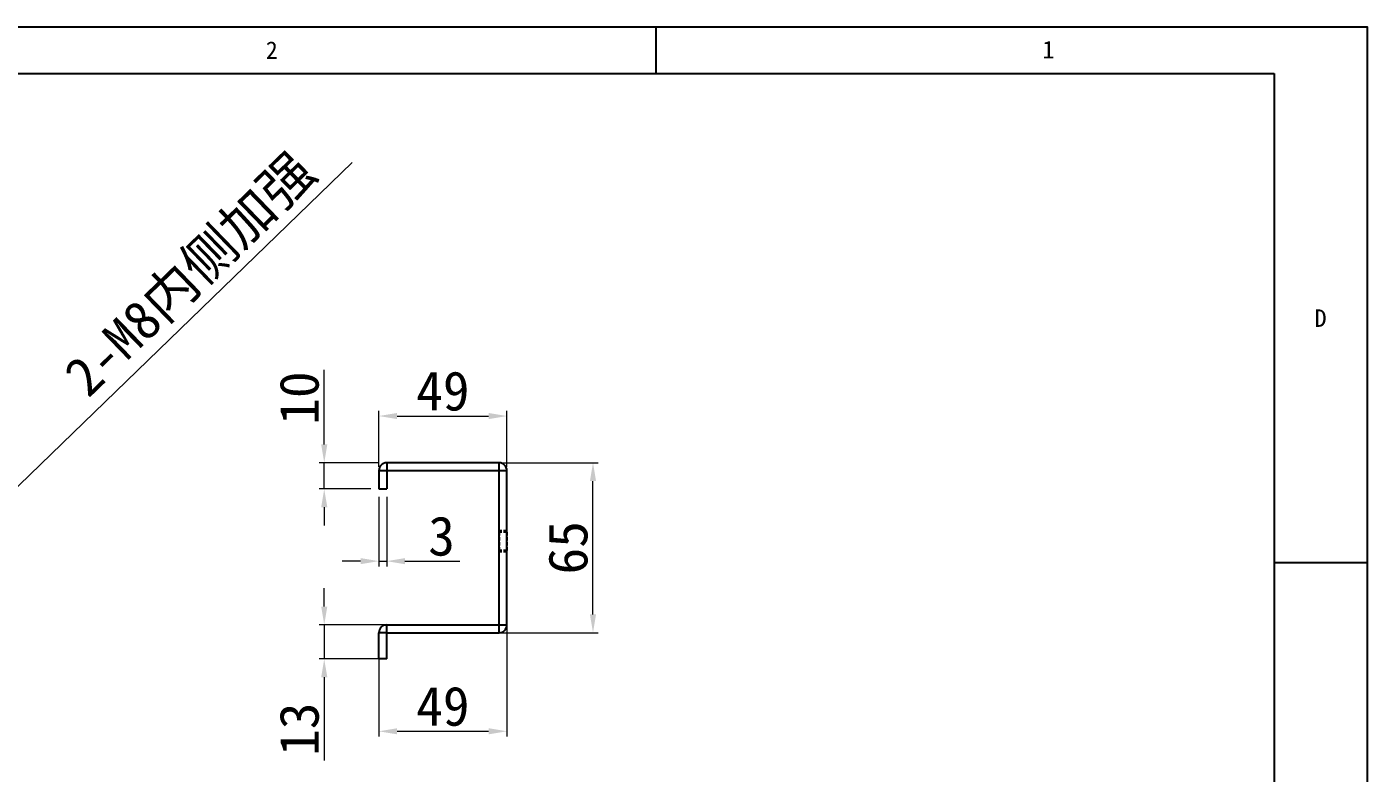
# Model space of a CAD drawing. Header units: millimetres. Extents: x 13106 to 40242, y 18888 to 28426.
# Drawn here: x 33464 to 33977, y 23067 to 23353 of the extents above; entities that cross this region are included whole.
import ezdxf
from ezdxf.enums import TextEntityAlignment as Align

# ---------------------------------------------------------------- set-up
doc = ezdxf.new("R2010")
doc.units = ezdxf.units.MM
doc.header["$PDSIZE"] = -1
doc.linetypes.add('HIDDEN', pattern=[1.905, 1.27, -0.635])
for name, color, linetype in [('02___PRT_ALL_AXES', 7, 'Continuous'), ('DEFAULT_2', 8, 'HIDDEN'), ('print', 30, 'Continuous')]:
    doc.layers.add(name, color=color, linetype=linetype)
doc.layers.add('dim', color=2, linetype='Continuous', lineweight=9)
doc.styles.add('Dartop', font='')
doc.styles.get('Dartop').set_extended_font_data('FangSong_GB2312')
doc.dimstyles.new('3', dxfattribs={"dimtxt": 15, "dimasz": 7, "dimexe": 2, "dimexo": 3, "dimgap": 2, "dimtad": 1, "dimzin": 9, "dimdsep": 46, "dimtxsty": 'Standard', "dimcen": 1, "dimadec": 1, "dimazin": 2, "dimtfac": 0.5, "dimtmove": 0, "dimatfit": 3, "dimfxl": 0, "dimtolj": 1, "dimlwd": 9, "dimlwe": 9, "dimarcsym": 0})

# ---------------------------------------------------------------- blocks, each defined once
blk = doc.blocks.new('*D301')
at = {"layer": 'Defpoints', "color": 0, "lineweight": 9, "transparency": 16777216}
for p in [(33577.91, 23185.92), (33601.8, 23185.92), (33598.8, 23175.92)]:
    blk.add_point(p, dxfattribs=at)
at = {"layer": 'dim', "color": 0, "lineweight": 9, "transparency": 16777216}
for p, q in [((33577.91, 23192.92), (33577.91, 23221.42)), ((33598.8, 23185.92), (33575.91, 23185.92)), ((33577.91, 23175.92), (33577.91, 23185.92)), ((33595.8, 23175.92), (33575.91, 23175.92)), ((33577.91, 23168.92), (33577.91, 23161.92))]:
    blk.add_line(p, q, dxfattribs=at)
for points in [[(33576.75, 23192.92), (33579.08, 23192.92), (33577.91, 23185.92)], [(33576.75, 23168.92), (33579.08, 23168.92), (33577.91, 23175.92)]]:
    blk.add_solid(points, dxfattribs=at)
at = {"layer": 'dim', "color": 0, "lineweight": 9, "transparency": 16777216, "insert": (33568.41, 23210.67), "char_height": 15, "attachment_point": 5, "rotation": 90}
blk.add_mtext('\\A1;10', dxfattribs=at)
blk = doc.blocks.new('*D302')
at = {"layer": 'Defpoints', "color": 0, "lineweight": 9, "transparency": 16777216}
for p in [(33647.8, 23203.79), (33598.8, 23181.38), (33647.8, 23181.38)]:
    blk.add_point(p, dxfattribs=at)
at = {"layer": 'dim', "color": 0, "lineweight": 9, "transparency": 16777216}
for p, q in [((33598.8, 23184.38), (33598.8, 23205.79)), ((33647.8, 23184.38), (33647.8, 23205.79)), ((33605.8, 23203.79), (33640.8, 23203.79))]:
    blk.add_line(p, q, dxfattribs=at)
for points in [[(33605.8, 23204.96), (33605.8, 23202.62), (33598.8, 23203.79)], [(33640.8, 23204.96), (33640.8, 23202.62), (33647.8, 23203.79)]]:
    blk.add_solid(points, dxfattribs=at)
at = {"layer": 'dim', "color": 0, "lineweight": 9, "transparency": 16777216, "insert": (33623.3, 23213.29), "char_height": 15, "attachment_point": 5}
blk.add_mtext('\\A1;49', dxfattribs=at)
blk = doc.blocks.new('*D303')
at = {"layer": 'Defpoints', "color": 0, "lineweight": 9, "transparency": 16777216}
for p in [(33638.21, 23185.92), (33680.73, 23185.92), (33638.21, 23120.92)]:
    blk.add_point(p, dxfattribs=at)
at = {"layer": 'dim', "color": 0, "lineweight": 9, "transparency": 16777216}
for p, q in [((33641.21, 23185.92), (33682.73, 23185.92)), ((33680.73, 23127.92), (33680.73, 23178.92)), ((33641.21, 23120.92), (33682.73, 23120.92))]:
    blk.add_line(p, q, dxfattribs=at)
for points in [[(33679.56, 23178.92), (33681.9, 23178.92), (33680.73, 23185.92)], [(33679.56, 23127.92), (33681.9, 23127.92), (33680.73, 23120.92)]]:
    blk.add_solid(points, dxfattribs=at)
at = {"layer": 'dim', "color": 0, "lineweight": 9, "transparency": 16777216, "insert": (33671.23, 23153.42), "char_height": 15, "attachment_point": 5, "rotation": 90}
blk.add_mtext('\\A1;65', dxfattribs=at)
blk = doc.blocks.new('*D304')
at = {"layer": 'Defpoints', "color": 0, "lineweight": 9, "transparency": 16777216}
for p in [(33647.8, 23133.48), (33598.8, 23115.92), (33647.8, 23083.25)]:
    blk.add_point(p, dxfattribs=at)
at = {"layer": 'dim', "color": 0, "lineweight": 9, "transparency": 16777216}
for p, q in [((33647.8, 23130.48), (33647.8, 23081.25)), ((33598.8, 23112.92), (33598.8, 23081.25)), ((33605.8, 23083.25), (33640.8, 23083.25))]:
    blk.add_line(p, q, dxfattribs=at)
for points in [[(33605.8, 23084.42), (33605.8, 23082.09), (33598.8, 23083.25)], [(33640.8, 23084.42), (33640.8, 23082.09), (33647.8, 23083.25)]]:
    blk.add_solid(points, dxfattribs=at)
at = {"layer": 'dim', "color": 0, "lineweight": 9, "transparency": 16777216, "insert": (33623.3, 23092.75), "char_height": 15, "attachment_point": 5}
blk.add_mtext('\\A1;49', dxfattribs=at)
blk = doc.blocks.new('*D305')
at = {"layer": 'Defpoints', "color": 0, "lineweight": 9, "transparency": 16777216}
for p in [(33577.91, 23123.92), (33606.52, 23123.92), (33601.8, 23110.92)]:
    blk.add_point(p, dxfattribs=at)
at = {"layer": 'dim', "color": 0, "lineweight": 9, "transparency": 16777216}
for p, q in [((33577.91, 23130.92), (33577.91, 23137.92)), ((33603.52, 23123.92), (33575.91, 23123.92)), ((33577.91, 23123.92), (33577.91, 23110.92)), ((33598.8, 23110.92), (33575.91, 23110.92)), ((33577.91, 23103.92), (33577.91, 23072.03))]:
    blk.add_line(p, q, dxfattribs=at)
for points in [[(33576.75, 23130.92), (33579.08, 23130.92), (33577.91, 23123.92)], [(33576.75, 23103.92), (33579.08, 23103.92), (33577.91, 23110.92)]]:
    blk.add_solid(points, dxfattribs=at)
at = {"layer": 'dim', "color": 0, "lineweight": 9, "transparency": 16777216, "insert": (33568.41, 23084.03), "char_height": 15, "attachment_point": 5, "rotation": 90}
blk.add_mtext('\\A1;13', dxfattribs=at)
blk = doc.blocks.new('*D309')
at = {"layer": 'Defpoints', "color": 0, "lineweight": 9, "transparency": 16777216}
for p in [(33441.44, 23158.35), (33436.41, 23153.48)]:
    blk.add_point(p, dxfattribs=at)
at = {"layer": 'dim', "color": 0, "lineweight": 9, "transparency": 16777216}
for p, q in [((33588.61, 23300.78), (33446.47, 23163.22)), ((33436.41, 23153.48), (33441.44, 23158.35)), ((33431.38, 23148.61), (33426.35, 23143.75))]:
    blk.add_line(p, q, dxfattribs=at)
for points in [[(33445.66, 23164.06), (33447.28, 23162.38), (33441.44, 23158.35)], [(33430.57, 23149.45), (33432.19, 23147.77), (33436.41, 23153.48)]]:
    blk.add_solid(points, dxfattribs=at)
at = {"layer": 'dim', "color": 0, "lineweight": 9, "transparency": 16777216, "insert": (33527.11, 23257.73), "char_height": 15, "attachment_point": 5, "rotation": 44.0625}
blk.add_mtext('\\A1;2-M8{\\fSimSun|b0|i0|c134|p2;内侧加强}', dxfattribs=at)
blk = doc.blocks.new('*D313')
at = {"layer": 'Defpoints', "color": 0, "lineweight": 9, "transparency": 16777216}
for p in [(33598.8, 23175.92), (33601.8, 23175.92), (33601.8, 23148.31)]:
    blk.add_point(p, dxfattribs=at)
at = {"layer": 'dim', "color": 0, "lineweight": 9, "transparency": 16777216}
for p, q in [((33598.8, 23172.92), (33598.8, 23146.31)), ((33601.8, 23172.92), (33601.8, 23146.31)), ((33591.8, 23148.31), (33584.8, 23148.31)), ((33598.8, 23148.31), (33601.8, 23148.31)), ((33608.8, 23148.31), (33629.8, 23148.31))]:
    blk.add_line(p, q, dxfattribs=at)
for points in [[(33591.8, 23149.47), (33591.8, 23147.14), (33598.8, 23148.31)], [(33608.8, 23149.47), (33608.8, 23147.14), (33601.8, 23148.31)]]:
    blk.add_solid(points, dxfattribs=at)
at = {"layer": 'dim', "color": 0, "lineweight": 9, "transparency": 16777216, "insert": (33622.8, 23157.81), "char_height": 15, "attachment_point": 5}
blk.add_mtext('\\A1;3', dxfattribs=at)

msp = doc.modelspace()

# ---------------------------------------------------------------- linework, layer by layer
at = {"color": 0}
for p, q in [((33704.87, 23334.795), (33704.87, 23352.617)), ((32880.337, 23334.795), (33941.272, 23334.795)), ((33941.272, 23334.795), (33941.272, 22586.265)), ((33976.916, 23147.663), (33941.272, 23147.663))]:
    msp.add_line(p, q, dxfattribs=at)
at = {"color": 7, "linetype": 'Continuous'}
for p, q in [((33601.804, 23185.915), (33601.804, 23175.915)), ((33644.804, 23120.915), (33644.804, 23185.915)), ((33598.804, 23182.915), (33647.804, 23182.915)), ((33598.804, 23175.915), (33601.804, 23175.915)), ((33601.804, 23123.915), (33647.804, 23123.915)), ((33601.804, 23120.915), (33601.804, 23123.915)), ((33601.804, 23120.915), (33598.804, 23120.915)), ((33598.804, 23110.915), (33598.804, 23120.915)), ((33601.804, 23110.915), (33598.804, 23110.915))]:
    msp.add_line(p, q, dxfattribs=at)
at = {"color": 3, "linetype": 'Continuous'}
for p, q in [((33644.804, 23185.915), (33601.804, 23185.915)), ((33598.804, 23182.915), (33598.804, 23175.915)), ((33647.804, 23123.915), (33647.804, 23182.915)), ((33601.804, 23120.915), (33644.804, 23120.915)), ((33601.804, 23110.915), (33601.804, 23120.915))]:
    msp.add_line(p, q, dxfattribs=at)
for centre, start, end in [((33601.804, 23182.915), 90, 180), ((33644.804, 23182.915), 0, 90), ((33644.804, 23123.915), 270, 0)]:
    msp.add_arc(centre, 3, start, end, dxfattribs=at)
at = {"color": 7, "linetype": 'Continuous'}
msp.add_arc((33601.804, 23120.915), 3, 90, 180, dxfattribs=at)
at = {"layer": '02___PRT_ALL_AXES', "color": 8, "linetype": 'HIDDEN'}
for p, q in [((33647.804, 23159.415), (33644.804, 23159.415)), ((33644.804, 23159.415), (33644.804, 23152.415)), ((33647.804, 23159.415), (33647.804, 23152.415)), ((33647.804, 23152.415), (33644.804, 23152.415))]:
    msp.add_line(p, q, dxfattribs=at)
at = {"layer": 'DEFAULT_2', "color": 8, "linetype": 'HIDDEN'}
for p, q in [((33647.804, 23159.915), (33644.804, 23159.915)), ((33647.804, 23151.915), (33644.804, 23151.915))]:
    msp.add_line(p, q, dxfattribs=at)
at = {"layer": 'print'}
msp.add_lwpolyline([(32844.693, 23352.617), (33976.916, 23352.617), (33976.916, 22568.443), (32844.693, 22568.443)], close=True, dxfattribs=at)

# ---------------------------------------------------------------- texts
at = {"color": 0, "style": 'Dartop'}
for s, p in [('2', (33557.837, 23343.706)), ('1', (33854.949, 23343.918)), ('D', (33959.094, 23241.229))]:
    msp.add_text(s, height=6.683, dxfattribs=at).set_placement(p, align=Align.MIDDLE_CENTER)

# ---------------------------------------------------------------- dimensions: what is measured, and where the dimension line sits
at = {"layer": 'dim', "lineweight": 9}
dim = msp.add_diameter_dim_2p(p1=(33436.408, 23153.481), p2=(33441.438, 23158.349), text='2-M8{\\fSimSun|b0|i0|c134|p2;内侧加强}', dimstyle='3', dxfattribs=at)
dim.commit()
dim.dimension.update_dxf_attribs({"geometry": '*D309', "text_midpoint": (33535.342, 23249.23), "dimtype": 163})
for base, p1, p2, picture, middle in [((33577.914, 23185.915), (33598.804, 23175.915), (33601.804, 23185.915), '*D301', (33568.414, 23210.665)), ((33680.73, 23185.915), (33638.212, 23120.915), (33638.212, 23185.915), '*D303', (33671.23, 23153.415))]:
    dim = msp.add_linear_dim(base=base, p1=p1, p2=p2, angle=90, dimstyle='3', dxfattribs=at)
    dim.commit()
    dim.dimension.update_dxf_attribs({"geometry": picture, "text_midpoint": middle})
for base, p1, p2, picture, middle in [((33647.804, 23203.788), (33598.804, 23181.381), (33647.804, 23181.381), '*D302', (33623.304, 23213.288)), ((33601.804, 23148.306), (33598.804, 23175.915), (33601.804, 23175.915), '*D313', (33622.804, 23157.806)), ((33647.804, 23083.253), (33598.804, 23115.915), (33647.804, 23133.476), '*D304', (33623.304, 23092.753))]:
    dim = msp.add_linear_dim(base=base, p1=p1, p2=p2, dimstyle='3', dxfattribs=at)
    dim.commit()
    dim.dimension.update_dxf_attribs({"geometry": picture, "text_midpoint": middle})
dim = msp.add_linear_dim(base=(33577.914, 23123.915), p1=(33601.804, 23110.915), p2=(33606.517, 23123.915), angle=90, dimstyle='3', dxfattribs=at)
dim.commit()
dim.dimension.update_dxf_attribs({"geometry": '*D305', "text_midpoint": (33577.914, 23084.026), "dimtype": 160})

doc.saveas('drawing.dxf')
